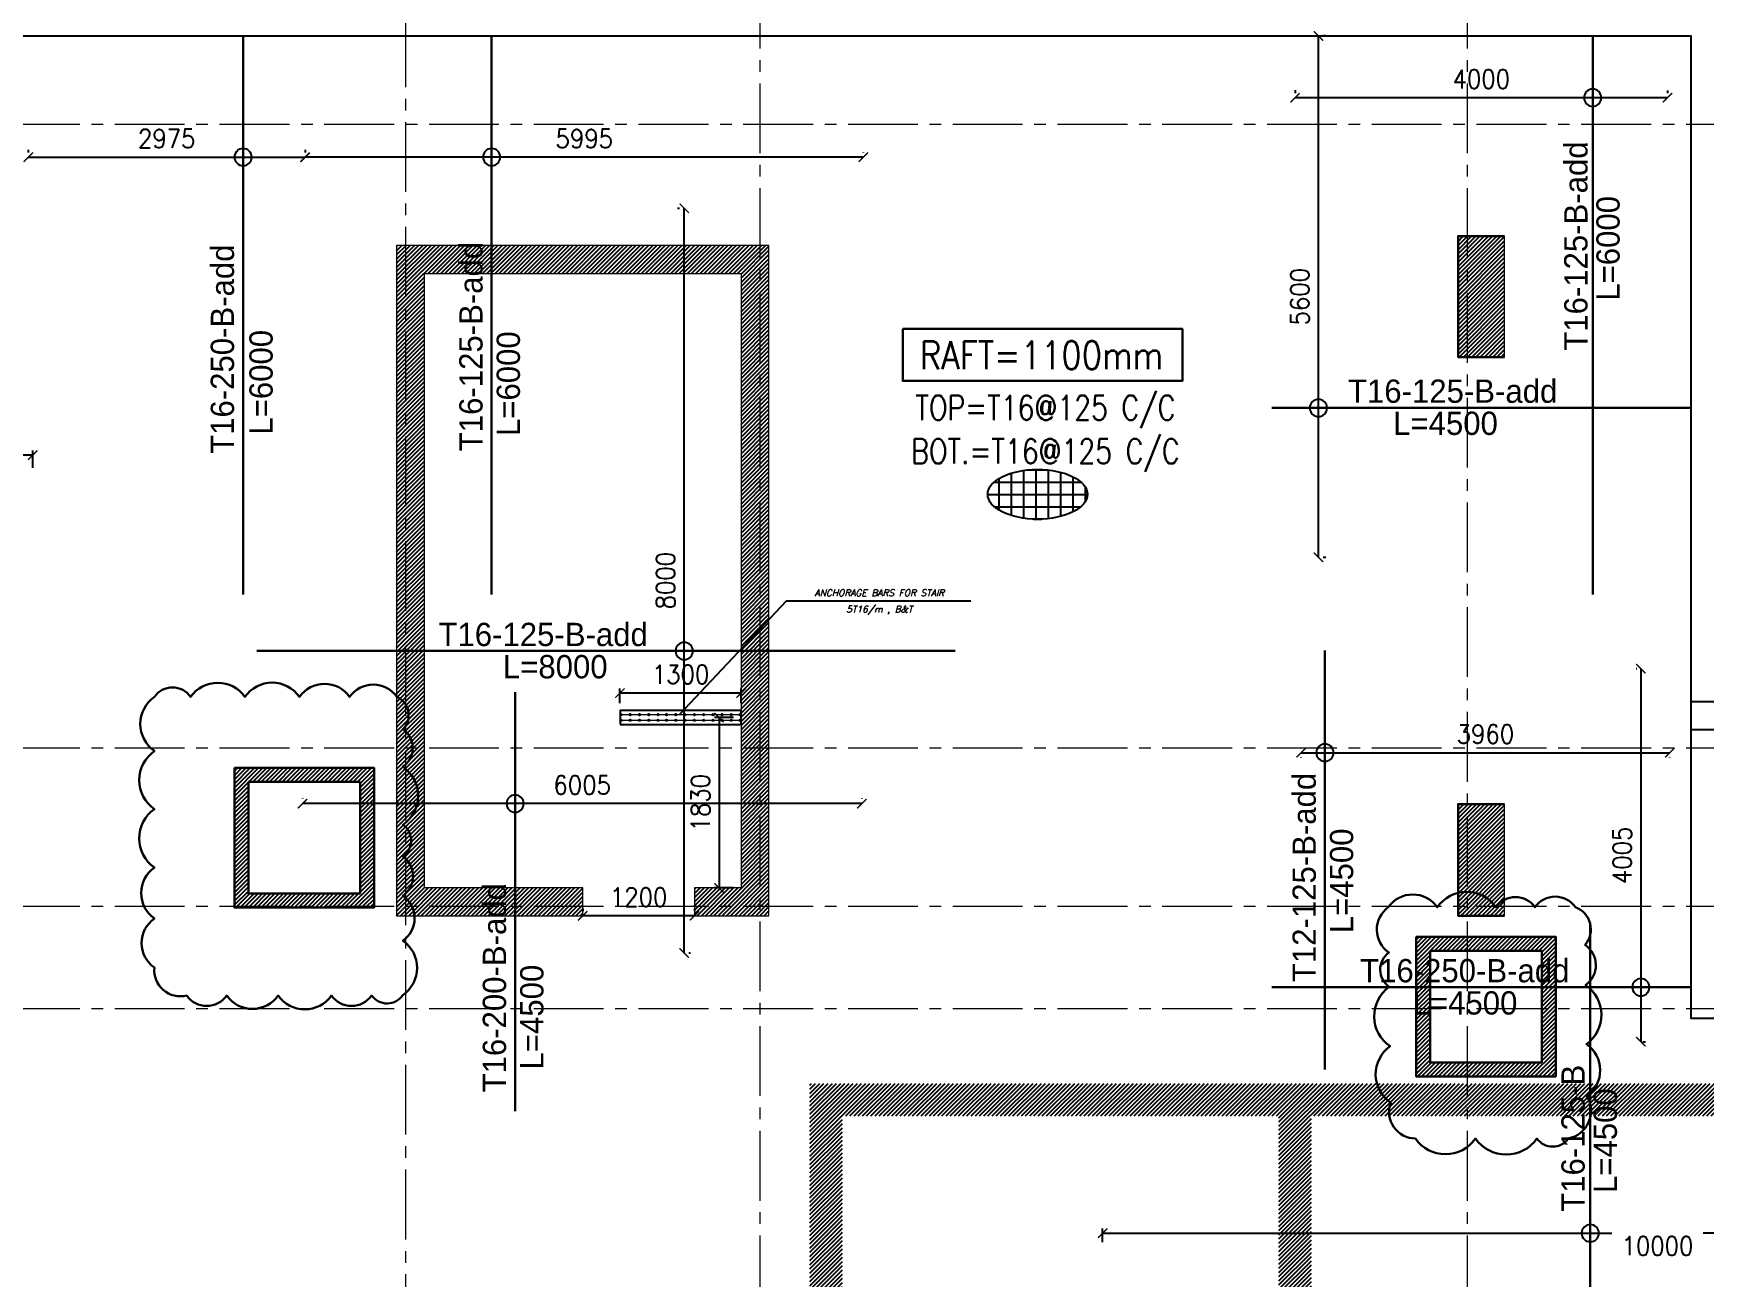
# Model space of a CAD drawing. Header units: millimetres. Extents: x -967280 to 3852, y 2833 to 1955156.
# Drawn here: x -728629 to -710691, y 401462 to 414815 of the extents above; entities that cross this region are included whole.
import ezdxf
from ezdxf.enums import TextEntityAlignment as Align

# ---------------------------------------------------------------- set-up
doc = ezdxf.new("R2010")
doc.units = ezdxf.units.MM
doc.header["$LTSCALE"] = 1000
doc.header["$PDMODE"] = 35
doc.header["$PDSIZE"] = 25
for name, pattern in [('$0$DASHED2', [0.375, 0.25, -0.125]), ('Columns_Structural070816$0$CENTER2', [1.125, 0.75, -0.125, 0.125, -0.125]), ('HRZN_Line-Ptrn-Sold', [9144001.0, 9144000.0, -1]), ('Overhead', [3.96875, 2.38125, -1.5875])]:
    doc.linetypes.add(name, pattern=pattern)
for name, color, linetype, lineweight in [('00-EG-Text', 3, 'Continuous', 0), ('A-STAIR', 1, 'HRZN_Line-Ptrn-Sold', 13), ('S - column', 6, 'Continuous', 60), ('S-TEXT-1', 3, 'Continuous', 20), ('S-TEXT-3', 8, 'Continuous', 13), ('ST-000-AXIS', 9, 'Columns_Structural070816$0$CENTER2', 9), ('ST-203-SLAB-TXT', 7, 'Continuous', 30), ('ST-RFT-BOT', 2, '$0$DASHED2', 30)]:
    doc.layers.add(name, color=color, linetype=linetype, lineweight=lineweight)
for name, color, linetype in [('_N-DIM 3', 7, 'Continuous'), ('B05-FIRST FLOOR PLAN$0$STR_ROOF RFT$0$S-SYMB', 30, 'Continuous'), ('DXF BEAMS', 40, 'Continuous'), ('R.C. footing', 4, 'Continuous'), ('S - col hach', 1, 'Continuous'), ('S -Beams', 2, 'Continuous'), ('ST-LEVEL', 3, 'Continuous')]:
    doc.layers.add(name, color=color, linetype=linetype)
doc.styles.add('B05-FIRST FLOOR PLAN$0$T25-100', font='STENCIL.shx', dxfattribs={"height": 250})
doc.styles.add('E', font='ITALICC.shx')
doc.styles.add('ISO', font='isocp2.shx', dxfattribs={"width": 0.8})
doc.styles.add('ST-DIM', font='romans.shx', dxfattribs={"width": 0.85})
doc.styles.add('STDS1-00-02-1$0$ARC8', font='Simplex.shx', dxfattribs={"width": 0.8})
doc.styles.add('TUNELNO', font='romans.shx', dxfattribs={"width": 0.9})
doc.dimstyles.new('Copy(2) of DSEC', dxfattribs={"dimtxt": 200, "dimasz": 100, "dimexe": 50, "dimexo": 80, "dimgap": 100, "dimtad": 1, "dimdec": 0, "dimrnd": 5, "dimzin": 0, "dimdsep": 46, "dimtxsty": 'TUNELNO', "dimblk": 'ARCHTICK', "dimcen": 0.09, "dimclrd": 1, "dimclre": 1, "dimclrt": 3, "dimadec": 0, "dimazin": 0, "dimtfac": 0.78125, "dimtdec": 0, "dimtix": 1, "dimtmove": 2, "dimatfit": 3, "dimldrblk": 'ARCHTICK', "dimfxl": 1, "dimtolj": 1, "dimtzin": 0, "dimarcsym": 0})
pattern_1 = [(45, (193250.144, -596912.31), (-22.4506403, 22.4506403), [])]
pattern_2 = [(45, (725720.35, -405425.265), (-22.4506403, 22.4506403), [])]

# ---------------------------------------------------------------- blocks, each defined once
blk = doc.blocks.new('00_block1010')
at = {"layer": 'S-TEXT-1', "style": 'ISO', "width": 0.8}
for tag, p in [('LINE_1', (40.7, 75.2)), ('LINE_2', (40.7, 44.3))]:
    blk.add_attdef(tag, text='', height=22.5, dxfattribs=at).set_placement(p, align=Align.CENTER)
at = {"layer": 'S-TEXT-3', "style": 'ISO', "width": 0.8}
blk.add_attdef('LINE_3', text='', height=18, dxfattribs=at).set_placement((40.7, 13.4), align=Align.CENTER)
blk = doc.blocks.new('FROM FOUNDATION TO UPPER LOWER BASEMENT_COLUMNS(new2)')
at = {"layer": 'S - col hach'}
h = blk.add_hatch(dxfattribs=at)
h.set_pattern_fill('ANSI31', color=256, scale=10)
h.set_pattern_definition([(45, (907727.56, 223202.353), (-22.4506403, 22.4506403), [])])
h.paths.add_polyline_path([(436699, 635440), (436699, 628840), (436199, 628840), (436199, 628540), (436999, 628540), (436999, 635740), (432999, 635740), (432999, 628540), (433299, 628540), (434999, 628540), (434999, 628840), (433299, 628840), (433299, 635440)])
h = blk.add_hatch(dxfattribs=at)
h.set_pattern_fill('ANSI31', color=256, scale=10)
h.set_pattern_definition(pattern_1)
h.paths.add_polyline_path([(444899, 634540), (444899, 635840), (444399, 635840), (444399, 634540)])
h = blk.add_hatch(dxfattribs=at)
h.set_pattern_fill('ANSI31', color=256, scale=10)
h.set_pattern_definition(pattern_1)
h.paths.add_polyline_path([(444899, 628540), (444899, 629740), (444399, 629740), (444399, 628540)])
at = {"layer": 'S - column', "lineweight": 15}
blk.add_lwpolyline([(433299, 628840), (433299, 635440), (436699, 635440), (436699, 628840), (436199, 628840), (436199, 628540), (436999, 628540), (436999, 635740), (432999, 635740), (432999, 628540), (433299, 628540), (434999, 628540), (434999, 628840), (433299, 628840)], dxfattribs=at)
for points in [[(444399, 634540), (444899, 634540), (444899, 635840), (444399, 635840)], [(444399, 628540), (444899, 628540), (444899, 629740), (444399, 629740)]]:
    blk.add_lwpolyline(points, close=True, dxfattribs=at)
at = {"layer": 'ST-RFT-BOT', "color": 7, "linetype": 'Continuous', "ltscale": 30}
for points in [[(444899, 635840), (444399, 635840), (444399, 634540), (444899, 634540)], [(444899, 629740), (444399, 629740), (444399, 628540), (444899, 628540)]]:
    blk.add_lwpolyline(points, dxfattribs=at)
blk = doc.blocks.new('_ArchTick')
at = {"color": 0, "linetype": 'ByBlock', "const_width": 0.15}
blk.add_lwpolyline([(-0.5, -0.5), (0.5, 0.5)], dxfattribs=at)
blk = doc.blocks.new('*D236')
at = {"layer": '_N-DIM 3', "color": 1, "lineweight": -2, "transparency": 16777216}
for p, q in [((-711409, 407990), (-711415, 407990)), ((-711365, 407990), (-711365, 403985)), ((-711343, 403985), (-711315, 403985))]:
    blk.add_line(p, q, dxfattribs=at)
at = {"layer": 'Defpoints', "color": 0, "transparency": 16777216}
for p in [(-711329, 407990), (-711423, 403985), (-711365, 403985)]:
    blk.add_point(p, dxfattribs=at)
at = {"layer": '_N-DIM 3', "color": 1, "lineweight": -2, "transparency": 16777216, "xscale": 100, "yscale": 100, "zscale": 100}
for p, rotation in [((-711365, 407990), 90), ((-711365, 403985), 270)]:
    blk.add_blockref('_ArchTick', p, dxfattribs=dict(at, rotation=rotation))
at = {"layer": '_N-DIM 3', "color": 3, "transparency": 16777216, "insert": (-711565, 405987), "char_height": 200, "attachment_point": 5, "rotation": 90, "style": 'TUNELNO'}
blk.add_mtext('\\A1;4005', dxfattribs=at)
blk = doc.blocks.new('*D245')
at = {"layer": '_N-DIM 3', "color": 1, "lineweight": -2, "ltscale": 30, "transparency": 16777216}
for p, q in [((-715013, 407089), (-711055, 407089)), ((-715013, 407033), (-715013, 407039)), ((-711055, 407033), (-711055, 407039))]:
    blk.add_line(p, q, dxfattribs=at)
at = {"layer": 'Defpoints', "color": 0, "ltscale": 30, "transparency": 16777216}
for p in [(-715013, 407113), (-711055, 407113), (-711055, 407089)]:
    blk.add_point(p, dxfattribs=at)
at = {"layer": '_N-DIM 3', "color": 1, "lineweight": -2, "ltscale": 30, "transparency": 16777216, "xscale": 100, "yscale": 100, "zscale": 100, "rotation": 180}
blk.add_blockref('_ArchTick', (-715013, 407089), dxfattribs=at)
at = {"layer": '_N-DIM 3', "color": 1, "lineweight": -2, "ltscale": 30, "transparency": 16777216, "xscale": 100, "yscale": 100, "zscale": 100}
blk.add_blockref('_ArchTick', (-711055, 407089), dxfattribs=at)
at = {"layer": '_N-DIM 3', "color": 3, "ltscale": 30, "transparency": 16777216, "insert": (-713034, 407289), "char_height": 200, "attachment_point": 5, "style": 'TUNELNO'}
blk.add_mtext('\\A1;3960', dxfattribs=at)
blk = doc.blocks.new('*D249')
at = {"layer": '_N-DIM 3', "color": 1, "lineweight": -2, "transparency": 16777216}
for p, q in [((-721713, 412937), (-721689, 412937)), ((-721639, 404937), (-721639, 412937)), ((-721573, 404937), (-721589, 404937))]:
    blk.add_line(p, q, dxfattribs=at)
at = {"layer": 'Defpoints', "color": 0, "transparency": 16777216}
for p in [(-721639, 412937), (-721633, 412937), (-721653, 404937)]:
    blk.add_point(p, dxfattribs=at)
at = {"layer": '_N-DIM 3', "color": 1, "lineweight": -2, "transparency": 16777216, "xscale": 100, "yscale": 100, "zscale": 100}
for p, rotation in [((-721639, 412937), 90), ((-721639, 404937), 270)]:
    blk.add_blockref('_ArchTick', p, dxfattribs=dict(at, rotation=rotation))
at = {"layer": '_N-DIM 3', "color": 3, "transparency": 16777216, "insert": (-721839, 408937), "char_height": 200, "attachment_point": 5, "rotation": 90, "style": 'TUNELNO'}
blk.add_mtext('\\A1;8000', dxfattribs=at)
blk = doc.blocks.new('*D250')
at = {"layer": '_N-DIM 3', "color": 1, "lineweight": -2, "ltscale": 30, "transparency": 16777216}
for p, q in [((-717145, 401832), (-717145, 401978)), ((-717145, 401928), (-711676, 401928)), ((-707145, 401928), (-710696, 401928)), ((-707145, 401832), (-707145, 401978))]:
    blk.add_line(p, q, dxfattribs=at)
at = {"layer": 'Defpoints', "color": 0, "ltscale": 30, "transparency": 16777216}
for p in [(-717145, 401928), (-717145, 401752), (-707145, 401752)]:
    blk.add_point(p, dxfattribs=at)
at = {"layer": '_N-DIM 3', "color": 1, "lineweight": -2, "ltscale": 30, "transparency": 16777216, "xscale": 100, "yscale": 100, "zscale": 100, "rotation": 180}
blk.add_blockref('_ArchTick', (-717145, 401928), dxfattribs=at)
at = {"layer": '_N-DIM 3', "color": 1, "lineweight": -2, "ltscale": 30, "transparency": 16777216, "xscale": 100, "yscale": 100, "zscale": 100}
blk.add_blockref('_ArchTick', (-707145, 401928), dxfattribs=at)
at = {"layer": '_N-DIM 3', "color": 3, "ltscale": 30, "transparency": 16777216, "insert": (-711186, 401791), "char_height": 200, "attachment_point": 5, "style": 'TUNELNO'}
blk.add_mtext('\\A1;10000', dxfattribs=at)
blk = doc.blocks.new('*D251')
at = {"layer": '_N-DIM 3', "color": 1, "lineweight": -2, "ltscale": 30, "transparency": 16777216}
for p, q in [((-725738, 406597), (-725738, 406592)), ((-719732, 406542), (-725738, 406542)), ((-719732, 406597), (-719732, 406592))]:
    blk.add_line(p, q, dxfattribs=at)
at = {"layer": 'Defpoints', "color": 0, "ltscale": 30, "transparency": 16777216}
for p in [(-725738, 406542), (-725738, 406517), (-719732, 406517)]:
    blk.add_point(p, dxfattribs=at)
at = {"layer": '_N-DIM 3', "color": 1, "lineweight": -2, "ltscale": 30, "transparency": 16777216, "xscale": 100, "yscale": 100, "zscale": 100, "rotation": 180}
blk.add_blockref('_ArchTick', (-725738, 406542), dxfattribs=at)
at = {"layer": '_N-DIM 3', "color": 1, "lineweight": -2, "ltscale": 30, "transparency": 16777216, "xscale": 100, "yscale": 100, "zscale": 100}
blk.add_blockref('_ArchTick', (-719732, 406542), dxfattribs=at)
at = {"layer": '_N-DIM 3', "color": 3, "ltscale": 30, "transparency": 16777216, "insert": (-722735, 406742), "char_height": 200, "attachment_point": 5, "style": 'TUNELNO'}
blk.add_mtext('\\A1;6005', dxfattribs=at)
blk = doc.blocks.new('*D307')
at = {"layer": '_N-DIM 3', "color": 1, "lineweight": -2, "transparency": 16777216}
for p, q in [((-714828, 409187), (-714828, 414787)), ((-714748, 414787), (-714778, 414787)), ((-714748, 409187), (-714778, 409187))]:
    blk.add_line(p, q, dxfattribs=at)
at = {"layer": 'Defpoints', "color": 0, "transparency": 16777216}
for p in [(-714828, 414787), (-714828, 414787), (-714828, 409187)]:
    blk.add_point(p, dxfattribs=at)
at = {"layer": '_N-DIM 3', "color": 1, "lineweight": -2, "transparency": 16777216, "xscale": 100, "yscale": 100, "zscale": 100}
for p, rotation in [((-714828, 414787), 90), ((-714828, 409187), 270)]:
    blk.add_blockref('_ArchTick', p, dxfattribs=dict(at, rotation=rotation))
at = {"layer": '_N-DIM 3', "color": 3, "transparency": 16777216, "insert": (-715028, 411987), "char_height": 200, "attachment_point": 5, "rotation": 90, "style": 'TUNELNO'}
blk.add_mtext('\\A1;5600', dxfattribs=at)
blk = doc.blocks.new('*D308')
at = {"layer": '_N-DIM 3', "color": 1, "lineweight": -2, "ltscale": 30, "transparency": 16777216}
for p, q in [((-715079, 414204), (-715079, 414174)), ((-711079, 414202), (-711079, 414174)), ((-711079, 414124), (-715079, 414124))]:
    blk.add_line(p, q, dxfattribs=at)
at = {"layer": 'Defpoints', "color": 0, "ltscale": 30, "transparency": 16777216}
for p in [(-715079, 414124), (-715079, 414124), (-711079, 414122)]:
    blk.add_point(p, dxfattribs=at)
at = {"layer": '_N-DIM 3', "color": 1, "lineweight": -2, "ltscale": 30, "transparency": 16777216, "xscale": 100, "yscale": 100, "zscale": 100, "rotation": 180}
blk.add_blockref('_ArchTick', (-715079, 414124), dxfattribs=at)
at = {"layer": '_N-DIM 3', "color": 1, "lineweight": -2, "ltscale": 30, "transparency": 16777216, "xscale": 100, "yscale": 100, "zscale": 100}
blk.add_blockref('_ArchTick', (-711079, 414124), dxfattribs=at)
at = {"layer": '_N-DIM 3', "color": 3, "ltscale": 30, "transparency": 16777216, "insert": (-713079, 414324), "char_height": 200, "attachment_point": 5, "style": 'TUNELNO'}
blk.add_mtext('\\A1;4000', dxfattribs=at)
blk = doc.blocks.new('*D331')
at = {"layer": '_N-DIM 3', "color": 1, "lineweight": -2, "ltscale": 30, "transparency": 16777216}
for p, q in [((-725710, 413565), (-725710, 413535)), ((-719716, 413485), (-725710, 413485)), ((-719716, 413540), (-719716, 413535))]:
    blk.add_line(p, q, dxfattribs=at)
at = {"layer": 'Defpoints', "color": 0, "ltscale": 30, "transparency": 16777216}
for p in [(-725710, 413485), (-725710, 413485), (-719716, 413460)]:
    blk.add_point(p, dxfattribs=at)
at = {"layer": '_N-DIM 3', "color": 1, "lineweight": -2, "ltscale": 30, "transparency": 16777216, "xscale": 100, "yscale": 100, "zscale": 100, "rotation": 180}
blk.add_blockref('_ArchTick', (-725710, 413485), dxfattribs=at)
at = {"layer": '_N-DIM 3', "color": 1, "lineweight": -2, "ltscale": 30, "transparency": 16777216, "xscale": 100, "yscale": 100, "zscale": 100}
blk.add_blockref('_ArchTick', (-719716, 413485), dxfattribs=at)
at = {"layer": '_N-DIM 3', "color": 3, "ltscale": 30, "transparency": 16777216, "insert": (-722713, 413685), "char_height": 200, "attachment_point": 5, "style": 'TUNELNO'}
blk.add_mtext('\\A1;5995', dxfattribs=at)
blk = doc.blocks.new('*D332')
at = {"layer": '_N-DIM 3', "color": 1, "lineweight": -2, "ltscale": 30, "transparency": 16777216}
for p, q in [((-728684, 413565), (-728684, 413535)), ((-728684, 413485), (-725711, 413485)), ((-725711, 413565), (-725711, 413535))]:
    blk.add_line(p, q, dxfattribs=at)
at = {"layer": 'Defpoints', "color": 0, "ltscale": 30, "transparency": 16777216}
for p in [(-728684, 413485), (-725711, 413485), (-725711, 413485)]:
    blk.add_point(p, dxfattribs=at)
at = {"layer": '_N-DIM 3', "color": 1, "lineweight": -2, "ltscale": 30, "transparency": 16777216, "xscale": 100, "yscale": 100, "zscale": 100, "rotation": 180}
blk.add_blockref('_ArchTick', (-728684, 413485), dxfattribs=at)
at = {"layer": '_N-DIM 3', "color": 1, "lineweight": -2, "ltscale": 30, "transparency": 16777216, "xscale": 100, "yscale": 100, "zscale": 100}
blk.add_blockref('_ArchTick', (-725711, 413485), dxfattribs=at)
at = {"layer": '_N-DIM 3', "color": 3, "ltscale": 30, "transparency": 16777216, "insert": (-727197, 413685), "char_height": 200, "attachment_point": 5, "style": 'TUNELNO'}
blk.add_mtext('\\A1;2975', dxfattribs=at)
blk = doc.blocks.new('*D339')
at = {"layer": '_N-DIM 3', "color": 1, "lineweight": -2, "ltscale": 30, "transparency": 16777216}
for p, q in [((-734632, 410150), (-734632, 410335)), ((-734632, 410285), (-732829, 410285)), ((-728636, 410285), (-731995, 410285)), ((-728636, 410150), (-728636, 410335))]:
    blk.add_line(p, q, dxfattribs=at)
at = {"layer": 'Defpoints', "color": 0, "ltscale": 30, "transparency": 16777216}
for p in [(-734632, 410285), (-734632, 410070), (-728636, 410070)]:
    blk.add_point(p, dxfattribs=at)
at = {"layer": '_N-DIM 3', "color": 1, "lineweight": -2, "ltscale": 30, "transparency": 16777216, "xscale": 100, "yscale": 100, "zscale": 100, "rotation": 180}
blk.add_blockref('_ArchTick', (-734632, 410285), dxfattribs=at)
at = {"layer": '_N-DIM 3', "color": 1, "lineweight": -2, "ltscale": 30, "transparency": 16777216, "xscale": 100, "yscale": 100, "zscale": 100}
blk.add_blockref('_ArchTick', (-728636, 410285), dxfattribs=at)
at = {"layer": '_N-DIM 3', "color": 3, "ltscale": 30, "transparency": 16777216, "insert": (-732412, 410413), "char_height": 200, "attachment_point": 5, "style": 'TUNELNO'}
blk.add_mtext('\\A1;5995', dxfattribs=at)
blk = doc.blocks.new('sump pit')
at = {"layer": 'S - col hach'}
h = blk.add_hatch(dxfattribs=at)
h.set_pattern_fill('ANSI31', color=256, scale=10)
h.set_pattern_definition(pattern_2)
h.paths.add_polyline_path([(-750, 1500), (-750, 0), (750, 0), (750, 1500)])
h.paths.add_polyline_path([(600, 1350), (600, 150), (-600, 150), (-600, 1350)], flags=16)
h = blk.add_hatch(dxfattribs=at)
h.set_pattern_fill('ANSI31', color=256, scale=10)
h.set_pattern_definition(pattern_2)
h.paths.add_polyline_path([(13441, -314), (11941, -314), (11941, -855), (12091, -855), (12091, -464), (13291, -464), (13291, -855), (13441, -855)])
h.paths.add_polyline_path([(13441, -855), (13291, -855), (13291, -1664), (12091, -1664), (12091, -855), (11941, -855), (11941, -1814), (13441, -1814)])
h.paths.add_polyline_path([(11587, -859), (13485, -859), (13485, -506), (11587, -506)], flags=9)
h.paths.add_polyline_path([(11859, -1205), (13334, -1205), (13334, -853), (11859, -853)], flags=9)
at = {"layer": 'ST-RFT-BOT', "color": 7, "linetype": 'Continuous', "ltscale": 30}
for points in [[(-750, 1500), (750, 1500), (750, 0), (-750, 0)], [(-600, 1350), (600, 1350), (600, 150), (-600, 150)], [(11941, -314), (13441, -314), (13441, -1814), (11941, -1814)], [(12091, -464), (13291, -464), (13291, -1664), (12091, -1664)]]:
    blk.add_lwpolyline(points, close=True, dxfattribs=at)
blk = doc.blocks.new('sm 12')
at = {"layer": 'S - col hach'}
h = blk.add_hatch(dxfattribs=at)
h.set_pattern_fill('ANSI31', color=256, scale=10)
h.set_pattern_definition([(45, (785574.697, -401549.418), (-22.4506403, 22.4506403), [])])
h.paths.add_polyline_path([(5475, 1988), (-5037, 1988), (-5037, -4012), (-2475, -4012), (-2475, -7712), (5475, -7712)])
h.paths.add_polyline_path([(0, 1638), (0, -512), (350, -512), (350, 1638), (5125, 1638), (5125, -7362), (2425, -7362), (2425, -7012), (1925, -7012), (1925, -7362), (350, -7362), (350, -1012), (0, -1012), (0, -7362), (-2125, -7362), (-2125, -3662), (-4687, -3662), (-4687, 1638)], flags=16)
at = {"layer": 'S -Beams', "const_width": 0.02}
blk.add_lwpolyline([(5475, 1988), (-5037, 1988), (-5037, -4012), (-2475, -4012), (-2475, -7712), (5475, -7712)], close=True, dxfattribs=at)
at = {"layer": 'S -Beams'}
blk.add_lwpolyline([(1925, -7362, 0, 0, 0), (350, -7362, 0, 0, 0), (350, -1012, 0, 0, 0), (0, -1012, 0.02, 0.02, 0), (0, -7362, 0.02, 0.02, 0), (-2125, -7362, 0.02, 0.02, 0), (-2125, -3662, 0.02, 0.02, 0), (-4687, -3662, 0.02, 0.02, 0), (-4687, 1638, 0.02, 0.02, 0), (0, 1638, 0.02, 0.02, 0), (0, -512, 0, 0, 0), (350, -512, 0, 0, 0), (350, 1638, 0, 0, 0), (5125, 1638, 0, 0, 0), (5125, -7362, 0, 0, 0), (2425, -7362, 0, 0, 0), (2425, -7012, 0, 0, 0), (1925, -7012, 0, 0, 0)], format="xyseb", close=True, dxfattribs=at)
blk = doc.blocks.new('*D351')
at = {"layer": 'Defpoints', "color": 0, "linetype": 'Continuous', "ltscale": 30, "transparency": 16777216}
for p in [(-721029, 407467), (-721264, 405637), (-721029, 405637)]:
    blk.add_point(p, dxfattribs=at)
at = {"layer": 'ST-RFT-BOT', "color": 1, "linetype": 'Continuous', "lineweight": -2, "ltscale": 30, "transparency": 16777216}
for p, q in [((-721109, 407467), (-721314, 407467)), ((-721264, 407467), (-721264, 405637)), ((-721109, 405637), (-721314, 405637))]:
    blk.add_line(p, q, dxfattribs=at)
at = {"layer": 'ST-RFT-BOT', "color": 1, "linetype": 'Continuous', "lineweight": -2, "ltscale": 30, "transparency": 16777216, "xscale": 100, "yscale": 100, "zscale": 100}
for p, rotation in [((-721264, 407467), 90), ((-721264, 405637), 270)]:
    blk.add_blockref('_ArchTick', p, dxfattribs=dict(at, rotation=rotation))
at = {"layer": 'ST-RFT-BOT', "color": 3, "linetype": 'Continuous', "ltscale": 30, "transparency": 16777216, "insert": (-721464, 406552), "char_height": 200, "attachment_point": 5, "rotation": 90, "style": 'TUNELNO'}
blk.add_mtext('\\A1;1830', dxfattribs=at)
blk = doc.blocks.new('*D1242')
at = {"layer": 'Defpoints', "color": 0, "linetype": 'Continuous', "ltscale": 30, "transparency": 16777216}
for p in [(-722329, 407730), (-722329, 407542), (-721029, 407542)]:
    blk.add_point(p, dxfattribs=at)
at = {"layer": 'ST-RFT-BOT', "color": 1, "linetype": 'Continuous', "lineweight": -2, "ltscale": 30, "transparency": 16777216}
for p, q in [((-722329, 407622), (-722329, 407780)), ((-721029, 407730), (-722329, 407730)), ((-721029, 407622), (-721029, 407780))]:
    blk.add_line(p, q, dxfattribs=at)
at = {"layer": 'ST-RFT-BOT', "color": 1, "linetype": 'Continuous', "lineweight": -2, "ltscale": 30, "transparency": 16777216, "xscale": 100, "yscale": 100, "zscale": 100, "rotation": 180}
blk.add_blockref('_ArchTick', (-722329, 407730), dxfattribs=at)
at = {"layer": 'ST-RFT-BOT', "color": 1, "linetype": 'Continuous', "lineweight": -2, "ltscale": 30, "transparency": 16777216, "xscale": 100, "yscale": 100, "zscale": 100}
blk.add_blockref('_ArchTick', (-721029, 407730), dxfattribs=at)
at = {"layer": 'ST-RFT-BOT', "color": 3, "linetype": 'Continuous', "ltscale": 30, "transparency": 16777216, "insert": (-721679, 407930), "char_height": 200, "attachment_point": 5, "style": 'TUNELNO'}
blk.add_mtext('\\A1;1300', dxfattribs=at)
blk = doc.blocks.new('*D352')
at = {"layer": 'Defpoints', "color": 0, "linetype": 'Continuous', "ltscale": 30, "transparency": 16777216}
for p in [(-722729, 405337), (-722729, 405337), (-721529, 405337)]:
    blk.add_point(p, dxfattribs=at)
at = {"layer": 'ST-RFT-BOT', "color": 1, "linetype": 'Continuous', "lineweight": -2, "ltscale": 30, "transparency": 16777216}
for p, q in [((-722729, 405417), (-722729, 405387)), ((-721529, 405417), (-721529, 405387)), ((-721529, 405337), (-722729, 405337))]:
    blk.add_line(p, q, dxfattribs=at)
at = {"layer": 'ST-RFT-BOT', "color": 1, "linetype": 'Continuous', "lineweight": -2, "ltscale": 30, "transparency": 16777216, "xscale": 100, "yscale": 100, "zscale": 100, "rotation": 180}
blk.add_blockref('_ArchTick', (-722729, 405337), dxfattribs=at)
at = {"layer": 'ST-RFT-BOT', "color": 1, "linetype": 'Continuous', "lineweight": -2, "ltscale": 30, "transparency": 16777216, "xscale": 100, "yscale": 100, "zscale": 100}
blk.add_blockref('_ArchTick', (-721529, 405337), dxfattribs=at)
at = {"layer": 'ST-RFT-BOT', "color": 3, "linetype": 'Continuous', "ltscale": 30, "transparency": 16777216, "insert": (-722129, 405537), "char_height": 200, "attachment_point": 5, "style": 'TUNELNO'}
blk.add_mtext('\\A1;1200', dxfattribs=at)
blk = doc.blocks.new('AXES-00')
at = {"layer": 'ST-000-AXIS'}
for p, q in [((533098.9, 695813.8), (533098.9, 750979.6)), ((536898.9, 750979.6), (536898.9, 695813.8)), ((544498.9, 750979.6), (544498.9, 695813.8)), ((575723.2, 737039.7), (505674.3, 737039.7)), ((575723.2, 730339.7), (505674.3, 730339.7)), ((575723.2, 728639.7), (505674.3, 728639.7)), ((575723.2, 727539.7), (505674.3, 727539.7))]:
    blk.add_line(p, q, dxfattribs=at)

msp = doc.modelspace()

# ---------------------------------------------------------------- hatches: boundary and pattern name
at = {"layer": 'DXF BEAMS', "transparency": 33554687}
h = msp.add_hatch(color=256, dxfattribs=at)
h.dxf.hatch_style = 1
edge = h.paths.add_edge_path()
edge.add_arc((-722318.4, 407497.4), 8, 0, 360)
h = msp.add_hatch(color=256, dxfattribs=at)
h.dxf.hatch_style = 1
edge = h.paths.add_edge_path()
edge.add_arc((-722318.4, 407437.4), 8, 0, 360)
h = msp.add_hatch(color=256, dxfattribs=at)
h.dxf.hatch_style = 1
edge = h.paths.add_edge_path()
edge.add_arc((-722219.4, 407497.4), 8, 0, 360)
h = msp.add_hatch(color=256, dxfattribs=at)
h.dxf.hatch_style = 1
edge = h.paths.add_edge_path()
edge.add_arc((-722219.4, 407437.4), 8, 0, 360)
h = msp.add_hatch(color=256, dxfattribs=at)
h.dxf.hatch_style = 1
edge = h.paths.add_edge_path()
edge.add_arc((-722119.4, 407497.4), 8, 0, 360)
h = msp.add_hatch(color=256, dxfattribs=at)
h.dxf.hatch_style = 1
edge = h.paths.add_edge_path()
edge.add_arc((-722119.4, 407437.4), 8, 0, 360)
h = msp.add_hatch(color=256, dxfattribs=at)
h.dxf.hatch_style = 1
edge = h.paths.add_edge_path()
edge.add_arc((-722019.4, 407497.4), 8, 0, 360)
h = msp.add_hatch(color=256, dxfattribs=at)
h.dxf.hatch_style = 1
edge = h.paths.add_edge_path()
edge.add_arc((-722019.4, 407437.4), 8, 0, 360)
h = msp.add_hatch(color=256, dxfattribs=at)
h.dxf.hatch_style = 1
edge = h.paths.add_edge_path()
edge.add_arc((-721919.4, 407497.4), 8, 0, 360)
h = msp.add_hatch(color=256, dxfattribs=at)
h.dxf.hatch_style = 1
edge = h.paths.add_edge_path()
edge.add_arc((-721919.4, 407437.4), 8, 0, 360)
h = msp.add_hatch(color=256, dxfattribs=at)
h.dxf.hatch_style = 1
edge = h.paths.add_edge_path()
edge.add_arc((-721829.4, 407497.4), 8, 0, 360)
h = msp.add_hatch(color=256, dxfattribs=at)
h.dxf.hatch_style = 1
edge = h.paths.add_edge_path()
edge.add_arc((-721829.4, 407437.4), 8, 0, 360)
h = msp.add_hatch(color=256, dxfattribs=at)
h.dxf.hatch_style = 1
edge = h.paths.add_edge_path()
edge.add_arc((-721729.4, 407497.4), 8, 0, 360)
h = msp.add_hatch(color=256, dxfattribs=at)
h.dxf.hatch_style = 1
edge = h.paths.add_edge_path()
edge.add_arc((-721729.4, 407437.4), 8, 0, 360)
h = msp.add_hatch(color=256, dxfattribs=at)
h.dxf.hatch_style = 1
edge = h.paths.add_edge_path()
edge.add_arc((-721629.4, 407497.4), 8, 0, 360)
h = msp.add_hatch(color=256, dxfattribs=at)
h.dxf.hatch_style = 1
edge = h.paths.add_edge_path()
edge.add_arc((-721629.4, 407437.4), 8, 0, 360)
h = msp.add_hatch(color=256, dxfattribs=at)
h.dxf.hatch_style = 1
edge = h.paths.add_edge_path()
edge.add_arc((-721529.4, 407497.4), 8, 0, 360)
h = msp.add_hatch(color=256, dxfattribs=at)
h.dxf.hatch_style = 1
edge = h.paths.add_edge_path()
edge.add_arc((-721529.4, 407437.4), 8, 0, 360)
h = msp.add_hatch(color=256, dxfattribs=at)
h.dxf.hatch_style = 1
edge = h.paths.add_edge_path()
edge.add_arc((-721429.4, 407497.4), 8, 0, 360)
h = msp.add_hatch(color=256, dxfattribs=at)
h.dxf.hatch_style = 1
edge = h.paths.add_edge_path()
edge.add_arc((-721429.4, 407437.4), 8, 0, 360)
h = msp.add_hatch(color=256, dxfattribs=at)
h.dxf.hatch_style = 1
edge = h.paths.add_edge_path()
edge.add_arc((-721329.4, 407497.4), 8, 0, 360)
h = msp.add_hatch(color=256, dxfattribs=at)
h.dxf.hatch_style = 1
edge = h.paths.add_edge_path()
edge.add_arc((-721329.4, 407437.4), 8, 0, 360)
h = msp.add_hatch(color=256, dxfattribs=at)
h.dxf.hatch_style = 1
edge = h.paths.add_edge_path()
edge.add_arc((-721234.4, 407497.4), 8, 0, 360)
h = msp.add_hatch(color=256, dxfattribs=at)
h.dxf.hatch_style = 1
edge = h.paths.add_edge_path()
edge.add_arc((-721234.4, 407437.4), 8, 0, 360)
h = msp.add_hatch(color=256, dxfattribs=at)
h.dxf.hatch_style = 1
edge = h.paths.add_edge_path()
edge.add_arc((-721134.4, 407497.4), 8, 0, 360)
h = msp.add_hatch(color=256, dxfattribs=at)
h.dxf.hatch_style = 1
edge = h.paths.add_edge_path()
edge.add_arc((-721134.4, 407437.4), 8, 0, 360)
h = msp.add_hatch(color=256, dxfattribs=at)
h.dxf.hatch_style = 1
edge = h.paths.add_edge_path()
edge.add_arc((-721039.4, 407497.4), 8, 0, 360)
h = msp.add_hatch(color=256, dxfattribs=at)
h.dxf.hatch_style = 1
edge = h.paths.add_edge_path()
edge.add_arc((-721039.4, 407437.4), 8, 0, 360)
at = {"layer": 'ST-LEVEL'}
h = msp.add_hatch(dxfattribs=at)
h.set_pattern_fill('NET', color=6, scale=1057.870248)
h.set_pattern_definition([(0, (-744703.26, 447019.6), (0, 132.23378), []), (90, (-744703.26, 447019.6), (-132.23378, 8e-15), [])])
edge = h.paths.add_edge_path()
edge.add_ellipse((-717844.3, 409864.2), major_axis=(535.4, 0), ratio=0.4996806, start_angle=0, end_angle=360)

# ---------------------------------------------------------------- linework, layer by layer
at = {"layer": 'A-STAIR', "linetype": 'Overhead'}
for p, q in [((-722328.7, 407497.4), (-721028.7, 407497.4)), ((-722328.7, 407437.4), (-721028.7, 407437.4))]:
    msp.add_line(p, q, dxfattribs=at)
at = {"layer": 'B05-FIRST FLOOR PLAN$0$STR_ROOF RFT$0$S-SYMB', "extrusion": (0, 0, -1)}
for centre in [(711882.2, 414123.7), (726376.5, 413485.6), (723707.3, 413485.6), (714827.9, 410791.6), (721638.8, 408181.3), (714758.2, 407088.9), (723455, 406542.6), (711364.8, 404570.1), (711908.1, 401928.2)]:
    msp.add_circle(centre, 92.8, dxfattribs=at)
at = {"layer": 'DXF BEAMS', "color": 3}
msp.add_lwpolyline([(-721688.7, 407497.4), (-720539.8, 408719.9), (-718559.1, 408719.9)], dxfattribs=at)
at = {"layer": 'DXF BEAMS', "elevation": 0}
msp.add_lwpolyline([(-722328.7, 407392.4), (-721028.7, 407392.4), (-721028.7, 407542.4), (-722328.7, 407542.4)], close=True, dxfattribs=at)
at = {"layer": 'DXF BEAMS'}
for centre in [(-722318.4, 407497.4), (-722318.4, 407437.4), (-722219.4, 407497.4), (-722219.4, 407437.4), (-722119.4, 407497.4), (-722119.4, 407437.4), (-722019.4, 407497.4), (-722019.4, 407437.4), (-721919.4, 407497.4), (-721919.4, 407437.4), (-721829.4, 407497.4), (-721829.4, 407437.4), (-721729.4, 407497.4), (-721729.4, 407437.4), (-721629.4, 407497.4), (-721629.4, 407437.4), (-721529.4, 407497.4), (-721529.4, 407437.4), (-721429.4, 407497.4), (-721429.4, 407437.4), (-721329.4, 407497.4), (-721329.4, 407437.4), (-721234.4, 407497.4), (-721234.4, 407437.4), (-721134.4, 407497.4), (-721134.4, 407437.4), (-721039.4, 407497.4), (-721039.4, 407437.4)]:
    msp.add_circle(centre, 8, dxfattribs=at)
at = {"layer": 'R.C. footing'}
for p, q in [((-710828.7, 407637.4), (-707553.7, 407637.4)), ((-710828.7, 407337.4), (-707553.7, 407337.4))]:
    msp.add_line(p, q, dxfattribs=at)
msp.add_lwpolyline([(-710828.7, 393137.4), (-710828.7, 386262.3), (-734632, 386262.3), (-734632, 414787.3), (-710828.7, 414787.3), (-710828.7, 404237.4), (-706038.1, 404237.4), (-706038.1, 396837.4), (-709078.7, 396837.4), (-709078.7, 393137.4)], close=True, dxfattribs=at)
at = {"layer": 'ST-203-SLAB-TXT'}
msp.add_lwpolyline([(-719293, 411640.3), (-716288, 411640.3), (-716288, 411081.5), (-719293, 411081.5)], close=True, dxfattribs=at)
at = {"layer": 'ST-LEVEL'}
msp.add_ellipse((-717844.3, 409864.2), major_axis=(535.4, 0), ratio=0.4996806, dxfattribs=at)
at = {"layer": 'ST-RFT-BOT', "ltscale": 30}
for p, q in [((-726376.5, 408787.3), (-726376.5, 414787.3)), ((-723707.3, 408787.3), (-723707.3, 414787.3)), ((-718728.7, 408181.3), (-726728.7, 408181.3)), ((-714758.2, 403687.4), (-714758.2, 408187.4)), ((-723455, 403237.4), (-723455, 407737.4)), ((-710828.7, 404570.1), (-715328.7, 404570.1))]:
    msp.add_line(p, q, dxfattribs=at)
for points in [[(-711882.2, 414787.3), (-711882.2, 408787.3)], [(-710828.7, 410791.6), (-715328.7, 410791.6)], [(-711908.1, 405260.8), (-711908.1, 405260.8), (-711908.1, 405260.8), (-711908.1, 400760.8)]]:
    msp.add_lwpolyline(points, dxfattribs=at)
at = {"layer": 'ST-RFT-BOT', "color": 5, "linetype": 'Continuous'}
for points in [[(-727329.6, 407688.4, 0.5205671), (-727329.6, 407107.3, 0.5205671), (-727329.6, 406481.8, 0.5205671), (-727329.6, 405855.1, 0.5205671), (-727329.6, 405307.2, 0.5205671), (-727329.6, 404780.3, 0.5205671), (-726982.8, 404480.7, 0.5205671), (-726553, 404480.7, 0.5205671), (-726000.9, 404480.7, 0.5205671), (-725427.7, 404480.7, 0.5205671), (-724997, 404480.7, 0.5205671), (-724660, 404485.7, 0.5205671), (-724660, 405069.6, 0.5205671), (-724660, 405552.5, 0.5205671), (-724660, 405973.5, 0.5205671), (-724660, 406314.7, 0.5205671), (-724660, 406938.9, 0.5205671), (-724660, 407341.1, 0.5205671), (-724725.1, 407688.4, 0.5205671), (-725232.5, 407688.4, 0.5205671), (-725770.9, 407688.4, 0.5205671), (-726357.9, 407688.4, 0.5205671), (-726940.2, 407688.4, 0.5205671)], [(-714077, 405429.6, 0.5205671), (-714071, 404941.7, 0.5205671), (-714066.6, 404575.1, 0.5205671), (-714058.8, 403935.9, 0.5205671), (-714051.5, 403328.9, 0.5205671), (-713785.9, 402944.8, 0.5205671), (-713141.6, 402944.8, 0.5205671), (-712480.3, 402944.8, 0.5205671), (-712144.8, 402944.8, 0.5205671), (-711943.5, 403400.3, 0.5205671), (-711950.3, 403958.4, 0.5205671), (-711958, 404593.2, 0.5205671), (-711963.2, 405024.8, 0.5205671), (-712067.2, 405429.6, 0.5205671), (-712503, 405429.6, 0.5205671), (-712921.1, 405429.6, 0.5205671), (-713551.4, 405429.6, 0.5205671)]]:
    msp.add_lwpolyline(points, format="xyb", close=True, dxfattribs=at)

# ---------------------------------------------------------------- block references
at = {"layer": '_N-DIM 3', "color": 6, "linetype": 'Continuous', "ltscale": 30}
msp.add_blockref('AXES-00', (-1257727.6, -323202.4), dxfattribs=at)
at = {"layer": 'S - column'}
msp.add_blockref('FROM FOUNDATION TO UPPER LOWER BASEMENT_COLUMNS(new2)', (-1157727.6, -223202.4), dxfattribs=at)
at = {"layer": 'ST-LEVEL'}
ref = msp.add_blockref('00_block1010', (-718065.8, 409923.5), dxfattribs=dict(at, xscale=7.537325519637018, yscale=7.537325519637018, zscale=7.537325519637018))
ref.add_attrib('LINE_1', 'TOP=T16@125 C/C', dxfattribs={"layer": 'S-TEXT-1', "height": 264.468, "style": 'STDS1-00-02-1$0$ARC8', "width": 0.8}).set_placement((-717759.3, 410582.6), align=Align.BOTTOM_CENTER)
ref.add_attrib('LINE_2', 'BOT.=T16@125 C/C', dxfattribs={"layer": 'S-TEXT-1', "height": 264.468, "style": 'STDS1-00-02-1$0$ARC8', "width": 0.8}).set_placement((-717759.3, 410194.3), align=Align.CENTER)
at = {"layer": 'ST-RFT-BOT', "color": 7, "linetype": 'Continuous'}
msp.add_blockref('sump pit', (-725720.4, 405425.3), dxfattribs=at)
at = {"layer": 'ST-RFT-BOT', "color": 3, "linetype": 'Continuous'}
msp.add_blockref('sm 12', (-715253.7, 401549.4), dxfattribs=at)

# ---------------------------------------------------------------- texts
at = {"layer": '00-EG-Text', "color": 4, "style": 'E'}
for s, p in [('ANCHORAGE BARS FOR STAIR', (-719543.8, 408749.1)), ('5T16/m , B&T', (-719543.6, 408573.8))]:
    msp.add_text(s, height=71.278, dxfattribs=at).set_placement(p, align=Align.BOTTOM_CENTER)
at = {"layer": 'ST-203-SLAB-TXT', "color": 6, "style": 'B05-FIRST FLOOR PLAN$0$T25-100'}
for s, p in [('T16-125-B-add', (-711937.8, 411406)), ('L=6000', (-711592.6, 411943.6)), ('T16-250-B-add', (-726474.3, 410298.8)), ('T16-125-B-add', (-723805, 410327)), ('L=6000', (-726059.3, 410505.2)), ('L=6000', (-723403.4, 410490.2)), ('T12-125-B-add', (-714856, 404624.6)), ('L=4500', (-714454.3, 405149.9)), ('T16-200-B-add', (-723552.8, 403439.9)), ('L=4500', (-723151.1, 403686.7))]:
    msp.add_text(s, height=250, rotation=90, dxfattribs=at).set_placement(p)
for s, p in [('T16-125-B-add', (-714510.5, 410847.2)), ('L=4500', (-714025.4, 410501.9)), ('T16-125-B-add', (-724278.5, 408234.1)), ('L=8000', (-723586.7, 407887.7)), ('T16-250-B-add', (-714380.4, 404622.9)), ('L=4500', (-713815.6, 404276.5))]:
    msp.add_text(s, height=250, dxfattribs=at).set_placement(p)
at = {"layer": 'ST-203-SLAB-TXT', "style": 'B05-FIRST FLOOR PLAN$0$T25-100'}
for s, p in [('T16-125-B', (-711968.1, 402157.8)), ('L=4500', (-711621.8, 402359.6))]:
    msp.add_text(s, height=250, rotation=90, dxfattribs=at).set_placement(p)
at = {"layer": 'ST-203-SLAB-TXT', "insert": (-717801.8, 411360.1), "char_height": 299.986, "attachment_point": 5, "style": 'ST-DIM'}
msp.add_mtext('RAFT=1100mm', dxfattribs=at)

# ---------------------------------------------------------------- dimensions: what is measured, and where the dimension line sits
at = {"layer": '_N-DIM 3', "color": 7}
for base, p1, p2, angle, picture, middle in [((-714827.9, 414787.3), (-714827.9, 409187.5), (-714827.9, 414787.3), 90, '*D307', (-715027.9, 411987.4)), ((-721638.8, 412937.4), (-721652.8, 404937.2), (-721632.9, 412937.4), 270, '*D249', (-721838.8, 408937.3)), ((-711364.7849, 403985.1426), (-711328.807, 407989.5938), (-711423.0545, 403985.1426), 90, '*D236', (-711564.7849, 405987.3682))]:
    dim = msp.add_linear_dim(base=base, p1=p1, p2=p2, angle=angle, dimstyle='Copy(2) of DSEC', dxfattribs=at)
    dim.commit()
    dim.dimension.update_dxf_attribs({"geometry": picture, "text_midpoint": middle})
at = {"layer": '_N-DIM 3', "ltscale": 30}
dim = msp.add_linear_dim(base=(-715078.8, 414123.7), p1=(-711078.8, 414122.4), p2=(-715078.8, 414123.7), angle=180, dimstyle='Copy(2) of DSEC', dxfattribs=at)
dim.commit()
dim.dimension.update_dxf_attribs({"geometry": '*D308', "text_midpoint": (-713078.8, 414323.7)})
for base, p1, p2, picture, middle in [((-725710.6, 413485.5), (-728684.4, 413485.4), (-725710.6, 413485.5), '*D332', (-727197.5, 413685.5)), ((-725710.4, 413485.5), (-719716.1, 413460.5), (-725710.4, 413485.5), '*D331', (-722713.2, 413685.5)), ((-711054.9, 407088.7), (-715012.8, 407113), (-711054.9, 407113), '*D245', (-713033.9, 407288.7)), ((-725737.5, 406542.5), (-719731.5, 406517.5), (-725737.5, 406517.5), '*D251', (-722734.5, 406742.5))]:
    dim = msp.add_linear_dim(base=base, p1=p1, p2=p2, dimstyle='Copy(2) of DSEC', dxfattribs=at)
    dim.commit()
    dim.dimension.update_dxf_attribs({"geometry": picture, "text_midpoint": middle})
for base, p1, p2, picture, middle in [((-734632, 410284.8), (-728636, 410070.3), (-734632, 410070.3), '*D339', (-732411.9, 410412.6)), ((-717144.5, 401928.2), (-707144.5, 401751.7), (-717144.5, 401751.7), '*D250', (-711186.1, 401791.1))]:
    dim = msp.add_linear_dim(base=base, p1=p1, p2=p2, dimstyle='Copy(2) of DSEC', dxfattribs=at)
    dim.commit()
    dim.dimension.update_dxf_attribs({"geometry": picture, "text_midpoint": middle, "dimtype": 160})
at = {"layer": 'ST-RFT-BOT', "color": 3, "linetype": 'Continuous', "ltscale": 30}
for base, p1, p2, picture, middle in [((-722328.7, 407730.4), (-721028.7, 407542.4), (-722328.7, 407542.4), '*D1242', (-721678.7, 407930.4)), ((-722728.7, 405337.4), (-721528.7, 405337.4), (-722728.7, 405337.4), '*D352', (-722128.7, 405537.4))]:
    dim = msp.add_linear_dim(base=base, p1=p1, p2=p2, dimstyle='Copy(2) of DSEC', dxfattribs=at)
    dim.commit()
    dim.dimension.update_dxf_attribs({"geometry": picture, "text_midpoint": middle})
dim = msp.add_linear_dim(base=(-721264.3, 405637.4), p1=(-721028.7, 407467.4), p2=(-721028.7, 405637.4), angle=90, dimstyle='Copy(2) of DSEC', dxfattribs=at)
dim.commit()
dim.dimension.update_dxf_attribs({"geometry": '*D351', "text_midpoint": (-721464.3, 406552.4)})

doc.saveas('drawing.dxf')
